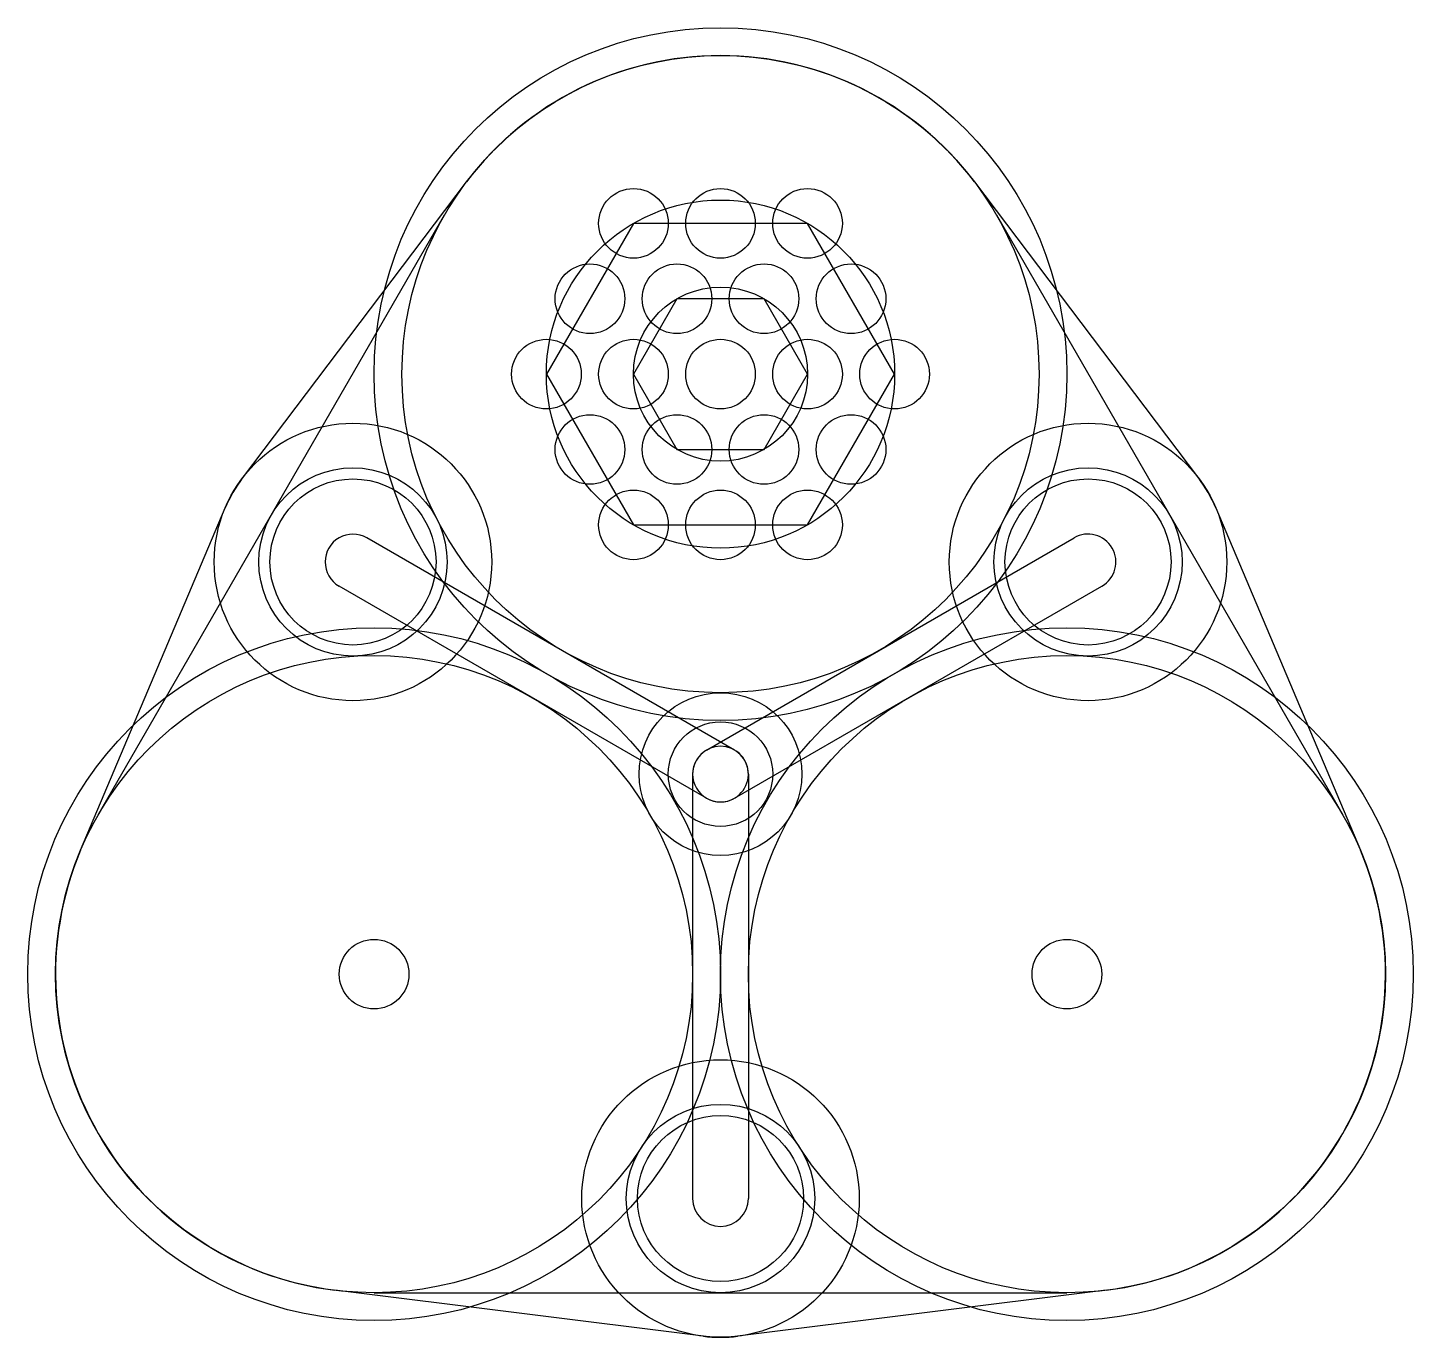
# Model space of a CAD drawing. Header units: millimetres. Extents: x -19.9 to 19.9, y -20.4 to 17.2.
import ezdxf

# ---------------------------------------------------------------- set-up
doc = ezdxf.new("R2010")
doc.units = ezdxf.units.MM
doc.layers.add('Sketch', color=7, linetype='CONTINUOUS')

msp = doc.modelspace()

# ---------------------------------------------------------------- linework, layer by layer
at = {"layer": 'Sketch'}
for p, q in [((-13.735, 4.293), (-7.298, 12.804)), ((7.298, 12.804), (13.735, 4.293)), ((-17.874, -5.375), (-7.924, 11.859)), ((-2.5, 11.614), (-5, 7.284)), ((2.5, 11.614), (-2.5, 11.614)), ((5, 7.284), (2.5, 11.614)), ((7.924, 11.859), (17.874, -5.375)), ((-1.25, 9.449), (-2.5, 7.284)), ((1.25, 9.449), (-1.25, 9.449)), ((2.5, 7.284), (1.25, 9.449)), ((-5, 7.284), (-2.5, 2.954)), ((-2.5, 7.284), (-1.25, 5.119)), ((1.25, 5.119), (2.5, 7.284)), ((2.5, 2.954), (5, 7.284)), ((-1.25, 5.119), (1.25, 5.119)), ((-18.379, -6.39), (-14.228, 3.44)), ((14.228, 3.44), (18.379, -6.39)), ((-2.5, 2.954), (2.5, 2.954)), ((0.4, -3.513), (-10.157, 2.582)), ((-0.4, -3.513), (10.157, 2.582)), ((-0.4, -4.898), (-10.957, 1.197)), ((0.4, -4.898), (10.957, 1.197)), ((-0.8, -4.205), (-0.8, -16.395)), ((0.8, -4.205), (0.8, -16.395)), ((-0.493, -20.349), (-11.082, -19.03)), ((-9.95, -19.1), (9.95, -19.1)), ((11.082, -19.03), (0.493, -20.349))]:
    msp.add_line(p, q, dxfattribs=at)
for centre, radius in [((0, 7.284), 9.95), ((0, 7.284), 9.15), ((-2.5, 11.614), 1), ((0, 11.614), 1), ((2.5, 11.614), 1), ((0, 7.284), 5), ((-3.75, 9.449), 1), ((-1.25, 9.449), 1), ((1.25, 9.449), 1), ((3.75, 9.449), 1), ((0, 7.284), 2.5), ((-5, 7.284), 1), ((-2.5, 7.284), 1), ((0, 7.284), 1), ((2.5, 7.284), 1), ((5, 7.284), 1), ((-3.75, 5.119), 1), ((-1.25, 5.119), 1), ((1.25, 5.119), 1), ((3.75, 5.119), 1), ((-10.557, 1.889), 3.985), ((10.557, 1.889), 3.985), ((-10.557, 1.889), 2.705), ((10.557, 1.889), 2.705), ((-10.557, 1.889), 2.385), ((10.557, 1.889), 2.385), ((-2.5, 2.954), 1), ((0, 2.954), 1), ((2.5, 2.954), 1), ((-9.95, -9.95), 9.95), ((9.95, -9.95), 9.95), ((-9.95, -9.95), 9.15), ((9.95, -9.95), 9.15), ((0, -4.205), 2.339), ((0, -4.205), 1.5), ((-9.95, -9.95), 1), ((9.95, -9.95), 1), ((0, -16.395), 3.985), ((0, -16.395), 2.705), ((0, -16.395), 2.385)]:
    msp.add_circle(centre, radius, dxfattribs=at)
for centre, radius, start, end in [((0, 7.284), 9.15, 37.1041, 142.8959), ((-10.557, 1.889), 3.985, 142.8957, 157.1041), ((10.557, 1.889), 3.985, 22.8959, 37.1041), ((-10.557, 1.889), 0.8, 60, -120), ((10.557, 1.889), 0.8, -60, 120), ((0, -4.205), 0.8, 0, 180), ((0, -4.205), 0.8, 120, -60), ((0, -4.205), 0.8, -120, 60), ((-9.95, -9.95), 9.15, 157.1041, -97.1041), ((9.95, -9.95), 9.15, -82.8959, 22.8959), ((0, -16.395), 0.8, 180, 0), ((0, -16.395), 3.985, -97.1041, -82.8959)]:
    msp.add_arc(centre, radius, start, end, dxfattribs=at)

doc.saveas('drawing.dxf')
